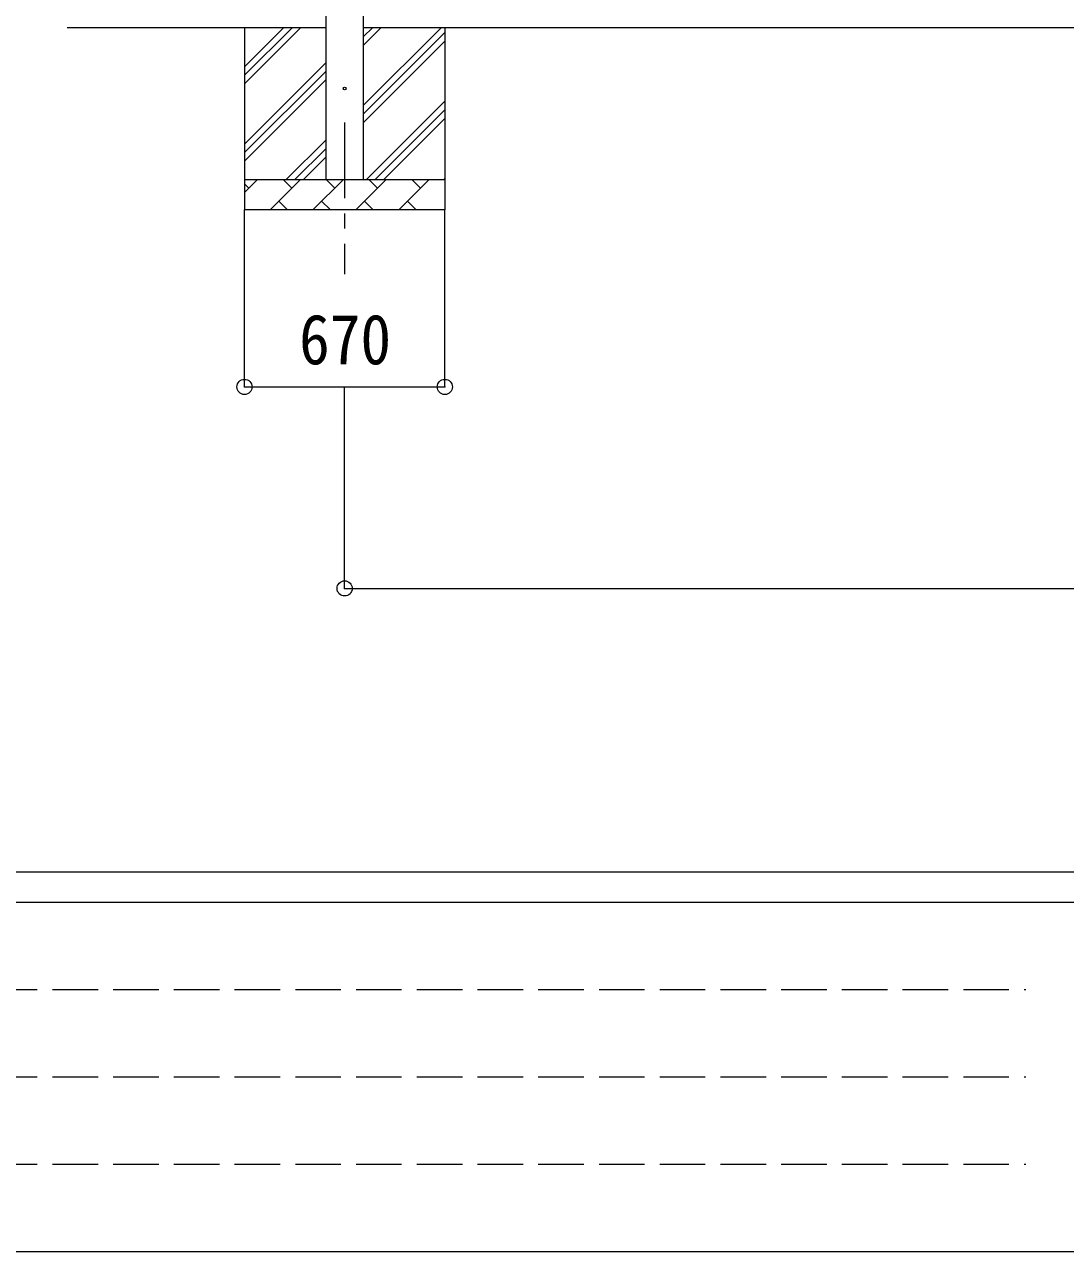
# Model space of a CAD drawing. Units: millimetres at full size, sheet at 1:50; details may follow other scales. Extents: x -14053 to 14053, y -9700 to 9700.
# Drawn here: x -9195 to -5767, y -9700 to -5659 of the extents above; entities that cross this region are included whole.
import ezdxf
from ezdxf.enums import TextEntityAlignment as Align

# ---------------------------------------------------------------- set-up
doc = ezdxf.new("R2010")
doc.units = ezdxf.units.MM
doc.header["$LTSCALE"] = 50
doc.header["$PDMODE"] = 32
doc.header["$PDSIZE"] = 50
doc.linetypes.add('CHAIN1', pattern=[8, 5, -1, 1, -1])
doc.linetypes.add('DASHED3', pattern=[4, 3, -1])
for name, color, linetype, lineweight in [('0-0_0', 7, 'Continuous', 9), ('0-1_Defpoints', 4, 'Continuous', 9), ('0-6_PARTS1', 6, 'Continuous', 9), ('F-0', 7, 'Continuous', 9)]:
    doc.layers.add(name, color=color, linetype=linetype, lineweight=lineweight)
doc.styles.add('ＭＳ ゴシック', font='')
doc.styles.get('ＭＳ ゴシック').set_extended_font_data('MS Gothic')

msp = doc.modelspace()

# ---------------------------------------------------------------- linework, layer by layer
at = {"layer": '0-0_0'}
for p, q in [((-8203.64, -5669.8), (-9055.37, -5669.8)), ((-8471.14, -5669.8), (-8471.14, -6269.8)), ((-8471.14, -5854.85), (-8286.09, -5669.8)), ((-8471.14, -5826.56), (-8314.37, -5669.8)), ((-8471.14, -5798.28), (-8342.66, -5669.8)), ((-8078.64, -5924.9), (-7823.54, -5669.8)), ((-8078.64, -5726.91), (-8021.53, -5669.8)), ((-8078.64, -5698.62), (-8049.81, -5669.8)), ((-2866.64, -5669.8), (-8078.64, -5669.8)), ((-8078.64, -5953.18), (-7811.14, -5685.68)), ((-7811.14, -5669.8), (-7811.14, -6269.8)), ((-8078.64, -5981.46), (-7811.14, -5713.96)), ((-8471.14, -6052.84), (-8203.64, -5785.34)), ((-8471.14, -6081.12), (-8203.64, -5813.62)), ((-8471.14, -6109.41), (-8203.64, -5841.91)), ((-8068.98, -6169.8), (-7811.14, -5911.95)), ((-8040.7, -6169.8), (-7811.14, -5940.24)), ((-8012.41, -6169.8), (-7811.14, -5968.52)), ((-8333.54, -6169.8), (-8203.64, -6039.9)), ((-8305.26, -6169.8), (-8203.64, -6068.18)), ((-8276.97, -6169.8), (-8203.64, -6096.46)), ((-8471.14, -6169.8), (-7811.14, -6169.8)), ((-8471.14, -6212.69), (-8428.25, -6169.8)), ((-8386.82, -6269.8), (-8286.82, -6169.8)), ((-8315.38, -6198.35), (-8343.93, -6169.8)), ((-8245.4, -6269.8), (-8145.4, -6169.8)), ((-8173.96, -6198.35), (-8202.51, -6169.8)), ((-8103.98, -6269.8), (-8003.98, -6169.8)), ((-8032.54, -6198.35), (-8061.09, -6169.8)), ((-7962.56, -6269.8), (-7862.56, -6169.8)), ((-7891.11, -6198.35), (-7919.67, -6169.8)), ((-7814.42, -6169.8), (-7811.14, -6166.51)), ((-8456.8, -6198.35), (-8471.14, -6184.01)), ((-8358.27, -6241.24), (-8329.72, -6269.8)), ((-8216.85, -6241.24), (-8188.3, -6269.8)), ((-8075.43, -6241.24), (-8046.88, -6269.8)), ((-7934.01, -6241.24), (-7905.45, -6269.8)), ((-7811.14, -6269.8), (-8471.14, -6269.8))]:
    msp.add_line(p, q, dxfattribs=at)
at = {"layer": '0-1_Defpoints'}
for p, q in [((-8203.64, -2533.58), (-8203.64, -6169.8)), ((-8078.64, -6169.8), (-8078.64, -2533.58))]:
    msp.add_line(p, q, dxfattribs=at)
at = {"layer": '0-1_Defpoints', "color": 7, "linetype": 'CHAIN1'}
msp.add_line((-8141.14, -5981.46), (-8141.14, -6481.46), dxfattribs=at)
at = {"layer": '0-1_Defpoints'}
msp.add_circle((-8141.14, -5869.8), 4.5, dxfattribs=at)
at = {"layer": '0-6_PARTS1'}
for p, q in [((-8471.14, -6852.87), (-8471.14, -6269.8)), ((-7811.14, -6852.87), (-7811.14, -6269.8)), ((-8471.14, -6852.87), (-7811.14, -6852.87)), ((-8141.14, -7516.26), (-8141.14, -6852.87)), ((-8141.14, -7516.26), (-2804.14, -7516.26))]:
    msp.add_line(p, q, dxfattribs=at)
for p in [(-8471.14, -6852.87), (-7811.14, -6852.87), (-8141.14, -7516.26)]:
    msp.add_point(p, dxfattribs=at)
at = {"layer": 'F-0', "color": 5, "lineweight": 5}
for p, q in [((-14053.43, -8450), (13346.57, -8450)), ((-14053.43, -8550), (8901.98, -8550)), ((-14053.43, -9700), (13346.57, -9700))]:
    msp.add_line(p, q, dxfattribs=at)
at = {"layer": 'F-0', "color": 4, "linetype": 'DASHED3'}
for p, q in [((-13903.43, -8837.5), (-5898.03, -8837.5)), ((-13903.43, -9125), (-5898.03, -9125)), ((-13903.43, -9412.5), (-5898.03, -9412.5))]:
    msp.add_line(p, q, dxfattribs=at)

# ---------------------------------------------------------------- texts
at = {"layer": '0-6_PARTS1', "color": 7, "style": 'ＭＳ ゴシック', "width": 0.9}
msp.add_text('670', height=165, dxfattribs=at).set_placement((-8291.14, -6827.87), align=Align.BOTTOM_LEFT)

doc.saveas('drawing.dxf')
